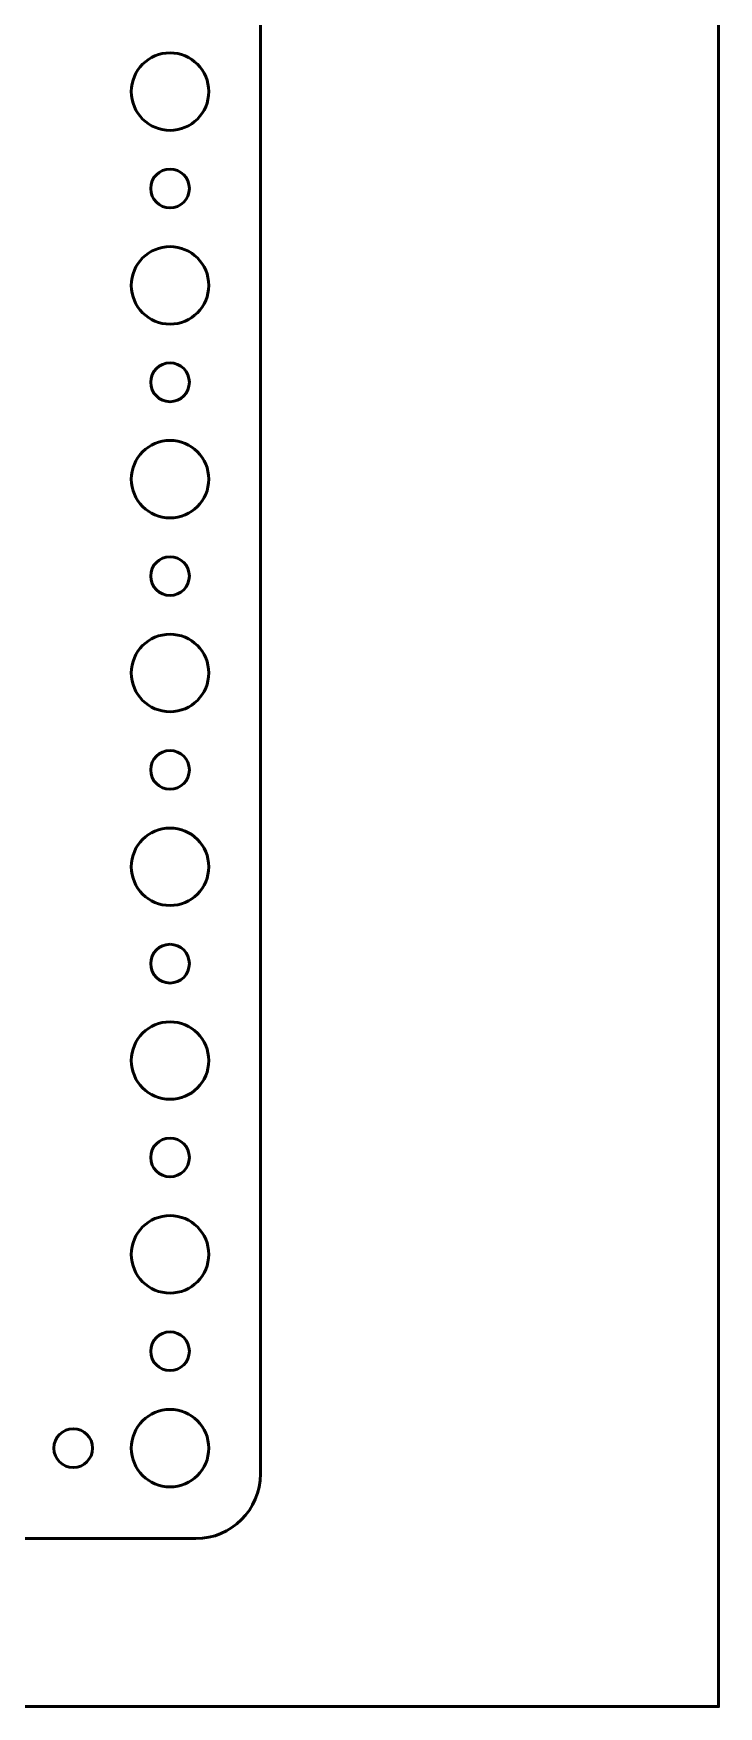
# Model space of a CAD drawing. Header units: centimetres. Extents: x -44 to 44, y -29.8 to 29.1.
# Drawn here: x 38.69 to 44, y -29.75 to -16.8 of the extents above; entities that cross this region are included whole.
import ezdxf

# ---------------------------------------------------------------- set-up
doc = ezdxf.new("R2010")
doc.units = ezdxf.units.CM
doc.header["$MEASUREMENT"] = 0
doc.layers.add('Layer 1', color=7, linetype='Continuous')

msp = doc.modelspace()

# ---------------------------------------------------------------- linework, layer by layer
at = {"layer": 'Layer 1', "color": 4, "lineweight": 53}
msp.add_lwpolyline([(16, -29.75), (44, -29.75), (44, -6.25), (16, -6.25), (16, -29.75)], close=True, dxfattribs=at)
at = {"layer": 'Layer 1', "lineweight": 53}
for centre, major_axis in [((39.75001, -17.25001), (0, 0.30001)), ((39.75, -18), (0, 0.15)), ((39.75001, -18.75001), (0, 0.30001)), ((39.75, -19.5), (0, 0.15)), ((39.75001, -20.25001), (0, 0.30001)), ((39.75, -21), (0, 0.15)), ((39.75001, -21.75001), (0, 0.30001)), ((39.75, -22.5), (0, 0.15)), ((39.75001, -23.25001), (0, 0.30001)), ((39.75, -24), (0, 0.15)), ((39.75001, -24.75001), (0, 0.30001)), ((39.75, -25.5), (0, 0.15)), ((39.75001, -26.25001), (0, 0.30001)), ((39.75, -27), (0, 0.15))]:
    msp.add_ellipse(centre, major_axis=major_axis, ratio=1, dxfattribs=at)
for points, knots in [([(19.55, -27.95), (19.55, -27.95), (19.55, -8.05), (19.55, -8.05), (19.55, -8.05), (19.55, -7.77386), (19.77386, -7.55), (20.05, -7.55), (20.05, -7.55), (20.05, -7.55), (39.95, -7.55), (39.95, -7.55), (39.95, -7.55), (40.22614, -7.55), (40.45, -7.77386), (40.45, -8.05), (40.45, -8.05), (40.45, -8.05), (40.45, -27.95), (40.45, -27.95), (40.45, -27.95), (40.45, -28.22614), (40.22614, -28.45), (39.95, -28.45), (39.95, -28.45), (39.95, -28.45), (20.05, -28.45), (20.05, -28.45), (20.05, -28.45), (19.77386, -28.45), (19.55, -28.22614), (19.55, -27.95)], [0, 0, 0, 0, 0.11111111, 0.11111111, 0.11111111, 0.11111111, 0.22222222, 0.22222222, 0.22222222, 0.22222222, 0.33333333, 0.33333333, 0.33333333, 0.33333333, 0.44444444, 0.44444444, 0.44444444, 0.44444444, 0.55555556, 0.55555556, 0.55555556, 0.55555556, 0.66666667, 0.66666667, 0.66666667, 0.66666667, 0.77777778, 0.77777778, 0.77777778, 0.77777778, 1, 1, 1, 1]), ([(39.45, -27.75), (39.45, -27.58431), (39.58431, -27.45), (39.75, -27.45), (39.75, -27.45), (39.91569, -27.45), (40.05, -27.58431), (40.05, -27.75), (40.05, -27.75), (40.05, -27.91569), (39.91569, -28.05), (39.75, -28.05), (39.75, -28.05), (39.58431, -28.05), (39.45, -27.91569), (39.45, -27.75)], [0, 0, 0, 0, 0.2, 0.2, 0.2, 0.2, 0.4, 0.4, 0.4, 0.4, 0.6, 0.6, 0.6, 0.6, 1, 1, 1, 1]), ([(38.85, -27.75), (38.85, -27.66716), (38.91716, -27.6), (39, -27.6), (39, -27.6), (39.08284, -27.6), (39.15, -27.66716), (39.15, -27.75), (39.15, -27.75), (39.15, -27.83284), (39.08284, -27.9), (39, -27.9), (39, -27.9), (38.91716, -27.9), (38.85, -27.83284), (38.85, -27.75)], [0, 0, 0, 0, 0.2, 0.2, 0.2, 0.2, 0.4, 0.4, 0.4, 0.4, 0.6, 0.6, 0.6, 0.6, 1, 1, 1, 1])]:
    msp.add_open_spline(points, degree=3, knots=knots, dxfattribs=at)

doc.saveas('drawing.dxf')
